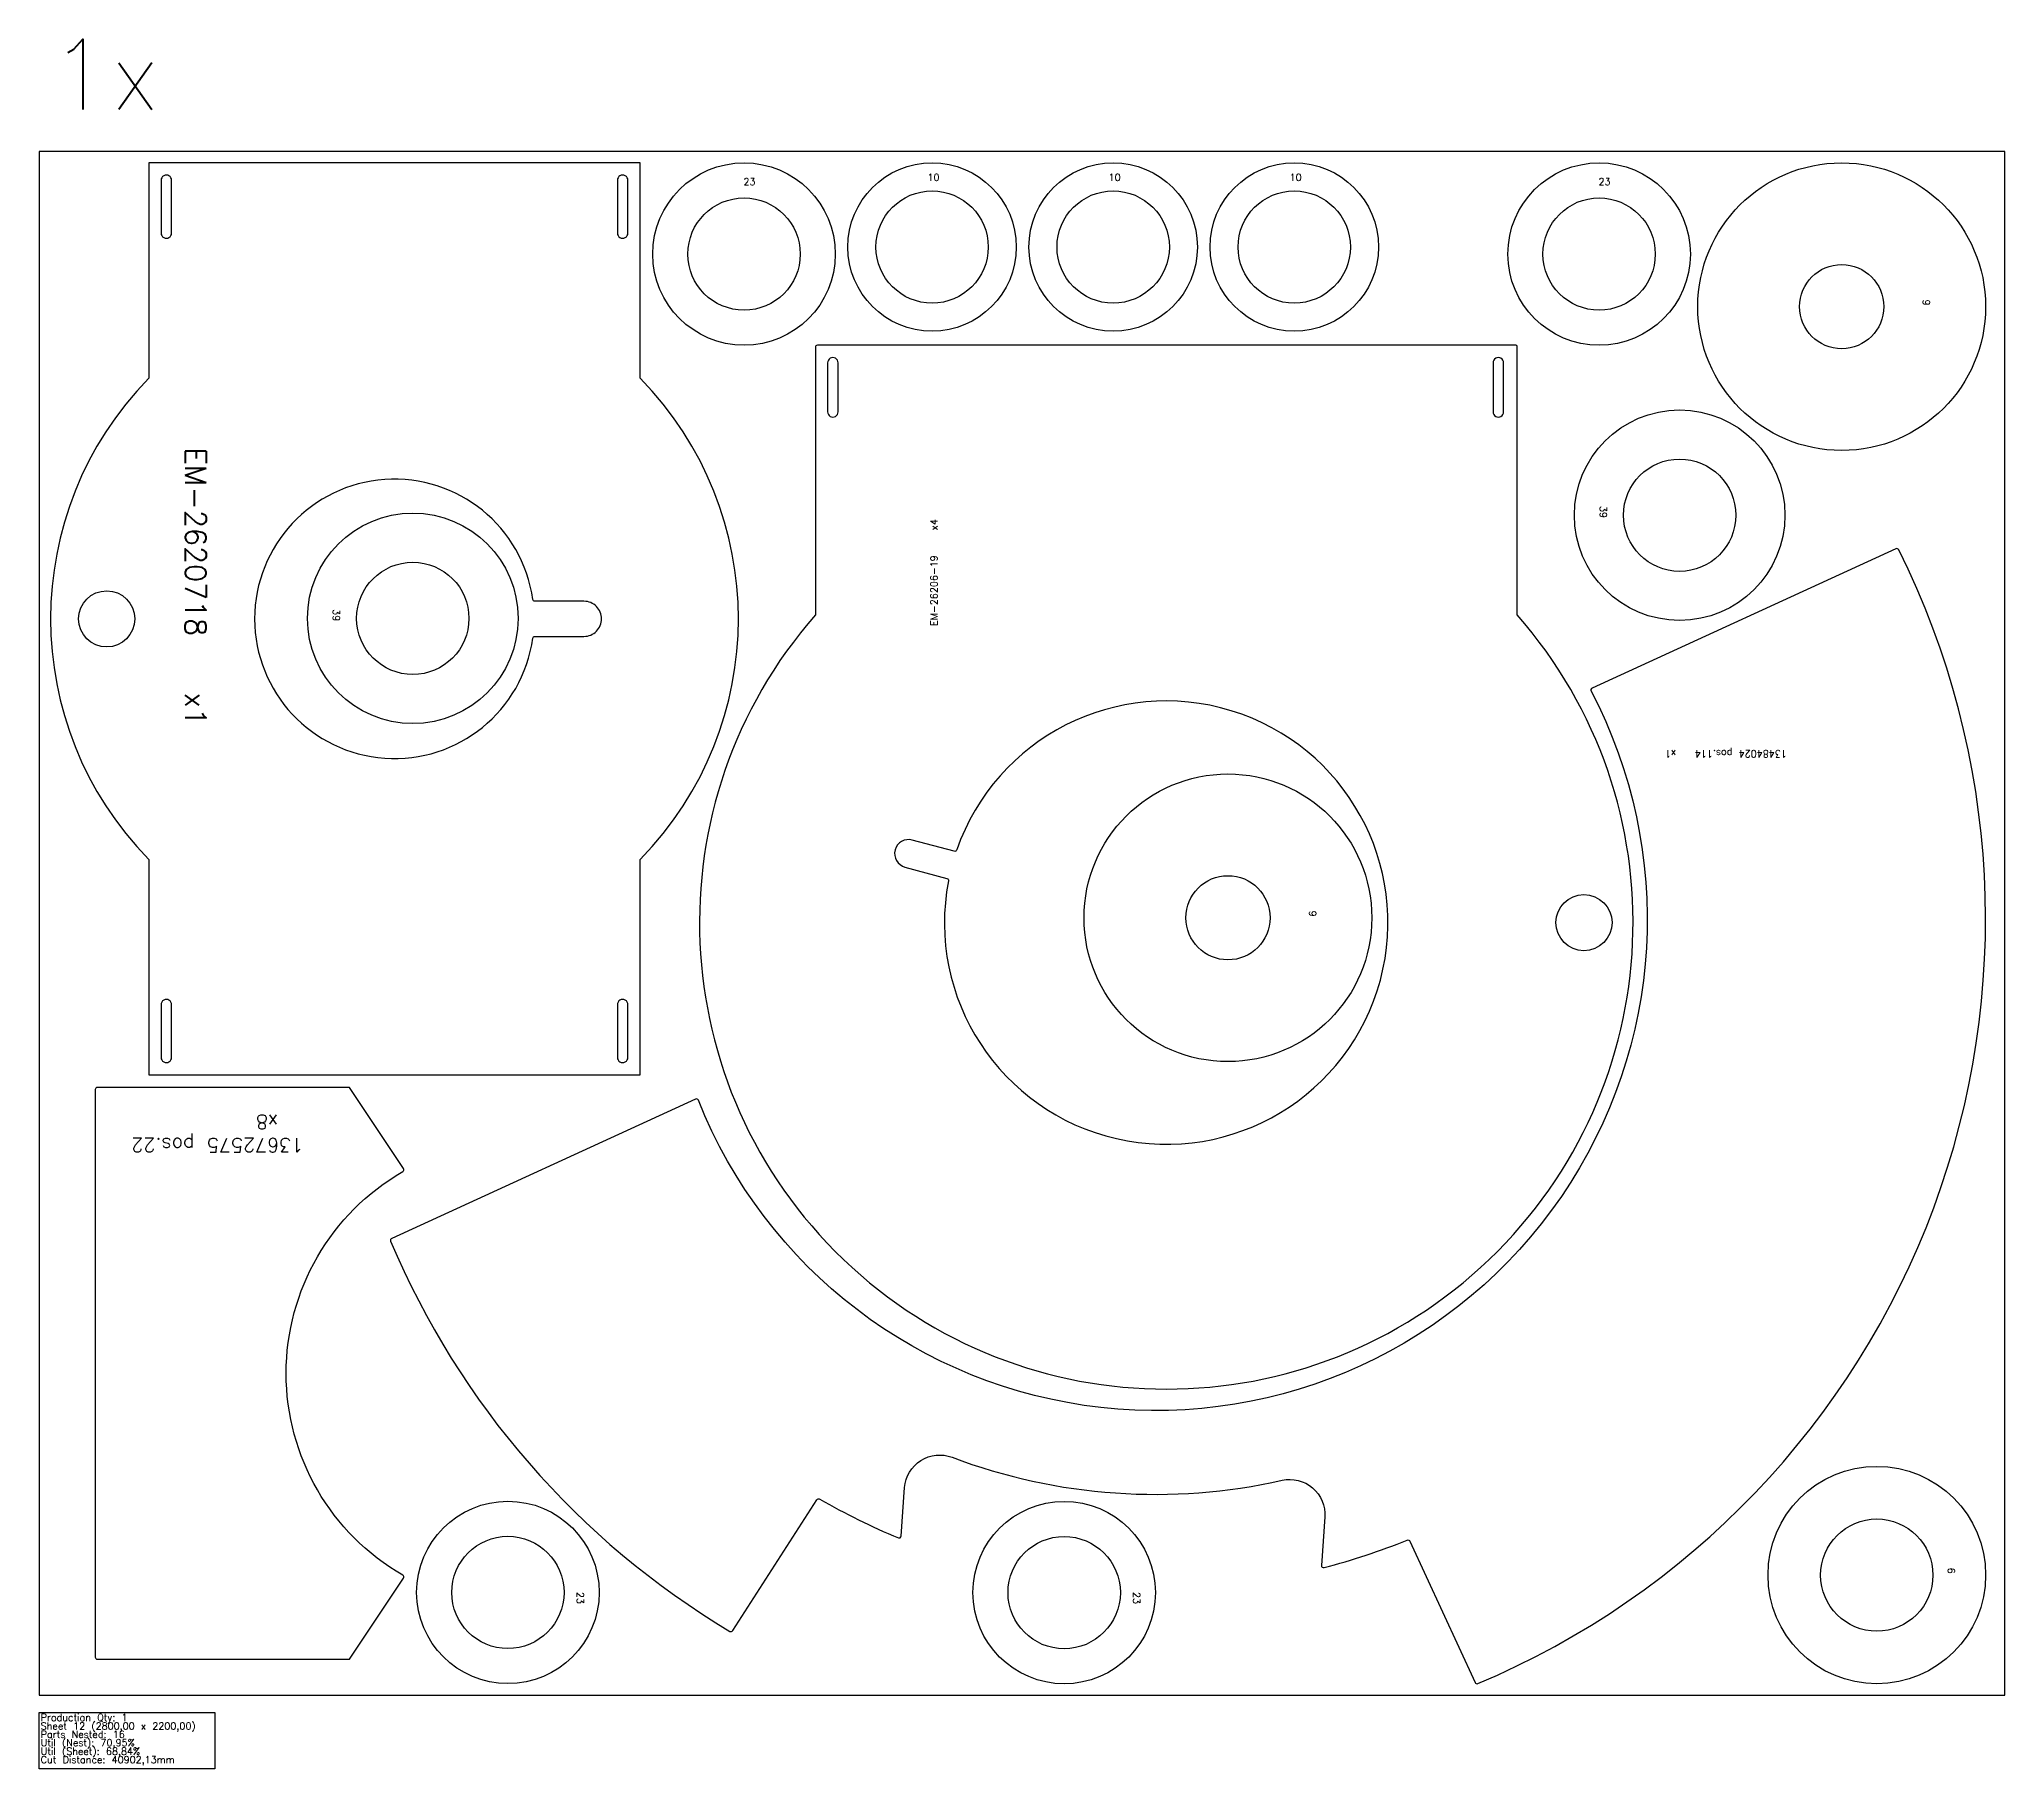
# Model space of a CAD drawing. Header units: millimetres. Extents: x 0 to 68500, y -105 to 2360.
# Drawn here: x 32340 to 35140, y -105 to 2360 of the extents above; entities that cross this region are included whole.
import ezdxf

# ---------------------------------------------------------------- set-up
doc = ezdxf.new("R2010")
doc.units = ezdxf.units.MM
for name, color, linetype in [('--NestedParts--', 7, 'Continuous'), ('sheet', 24, 'Continuous'), ('Stats', 7, 'Continuous'), ('Texto', 7, 'Continuous')]:
    doc.layers.add(name, color=color, linetype=linetype)
doc.styles.get("Standard").update_dxf_attribs({"font": 'txt.shx'})

msp = doc.modelspace()

# ---------------------------------------------------------------- linework, layer by layer
at = {"layer": '--NestedParts--', "color": 7}
for points in [[(32496, 884), (33196, 884), (33196, 1191.1, 0.408248), (33196, 1876.9), (33196, 2184), (32496, 2184), (32496, 1876.9, 0.408248), (32496, 1191.1)], [(32528.5, 2084), (32528.5, 2159, 1.000007), (32513.5, 2159), (32513.5, 2084, 1.000048)], [(33163.5, 2084, 1.000013), (33178.5, 2084), (33178.5, 2159, 1.000024), (33163.5, 2159)], [(33445.6, 1539.5, 2.206869), (34445.6, 1539.5), (34445.6, 1922, 0.414214), (34443.6, 1924), (33448.6, 1924, 0.414214), (33445.6, 1921)], [(33463.1, 1899), (33463.1, 1829, 1.000013), (33478.1, 1829), (33478.1, 1899, 1.000007)], [(34426.1, 1899, 1.000011), (34411.1, 1899), (34411.1, 1829, 1.000016), (34426.1, 1829)], [(33116, 1559), (33046, 1559, -0.374046), (33043.1, 1561.6, 14.358928), (33043.1, 1506.4, -0.374046), (33046, 1509), (33116, 1509, 0.414214), (33141, 1534), (33141, 1534, 0.414214)], [(32842, 650.9, 0.405054), (32840.5, 647, 0.159759), (33323.8, 90.8, 0.404551), (33327.9, 91.8), (33447.9, 278.4, -0.400506), (33452, 279.4, 0.032709), (33563.9, 224.1, 0.5126), (33568, 226.6), (33572.8, 295.7, -0.5024), (33640.4, 338.9, 0.146773), (34110.5, 306.1, -0.5024), (34171.4, 253.8), (34166.5, 184.8, 0.5126), (34170.3, 181.7, 0.032709), (34288.8, 220.9, -0.400506), (34292.6, 219.4), (34385.5, 17.8, 0.404551), (34389.4, 16.3, 0.432672), (34989.1, 1632.5, 0.405054), (34985.1, 1633.9), (34552.1, 1435.3, 0.42971), (34550.7, 1431.1, -1.054053), (33279, 847.9, 0.42971), (33275, 849.5)], [(33647, 1204.6, -0.393232), (33643.4, 1202.7), (33583.7, 1218.7, 0.999991), (33573.3, 1180.1), (33633.1, 1164.1, -0.393232), (33635.2, 1160.6, 27.703033)], [(32528.5, 984, 1.000035), (32513.5, 984), (32513.5, 909, 1.00003), (32528.5, 909)], [(33163.5, 984), (33163.5, 909, 1.000034), (33178.5, 909), (33178.5, 984, 1.000024)], [(32859, 750.5), (32781.7, 866), (32422.7, 866, 0.414214), (32419.7, 863), (32419.7, 54, 0.414214), (32422.7, 51), (32781.7, 51), (32859, 166.5, 0.434137), (32858, 170.8, -0.578139), (32858, 746.2, 0.434137)]]:
    msp.add_lwpolyline(points, format="xyb", close=True, dxfattribs=at)
for centre, radius in [((34907.8, 1979), 205), ((33344, 2054), 130), ((33611.9, 2064), 120), ((33869.9, 2064), 120), ((34127.9, 2064), 120), ((34562.2, 2054), 130), ((33344, 2054), 80), ((33611.9, 2064), 80), ((33869.9, 2064), 80), ((34127.9, 2064), 80), ((34562.2, 2054), 80), ((34907.8, 1979), 60), ((34676.9, 1681.7), 150), ((34676.9, 1681.7), 80), ((32872.1, 1534.7), 150), ((32872.1, 1534.7), 80), ((32436, 1534), 40), ((34033.4, 1107.9), 205), ((34033.4, 1107.9), 60), ((34540.6, 1101), 40), ((34957.8, 171), 155), ((33007.6, 146.3), 130), ((33800.1, 146), 130), ((33007.6, 146.3), 80), ((33800.1, 146), 80), ((34957.8, 171), 80)]:
    msp.add_circle(centre, radius, dxfattribs=at)
at = {"layer": 'sheet', "color": 7}
msp.add_lwpolyline([(32340, 0), (35140, 0), (35140, 2200), (32340, 2200)], close=True, dxfattribs=at)
at = {"layer": 'Stats', "color": 151}
msp.add_lwpolyline([(32340, -25), (32590, -25), (32590, -105), (32340, -105), (32340, -25)], close=True, dxfattribs=at)

# ---------------------------------------------------------------- texts
at = {"insert": (32354.8, 2360.1), "char_height": 100, "attachment_point": 1}
msp.add_mtext_dynamic_manual_height_columns('1x', width=283.974, gutter_width=1, heights=[0], dxfattribs=at)
at = {"layer": 'Stats', "color": 60}
for s, p in [('Production Qty: 1', (32342, -37)), ('Sheet 12 (2800,00 x 2200,00)', (32342, -49)), ('Parts Nested: 16', (32342, -61)), ('Util (Nest): 70,95%', (32342, -73)), ('Util (Sheet): 68,84%', (32342, -85)), ('Cut Distance: 40902,13mm', (32342, -97))]:
    msp.add_text(s, height=10, dxfattribs=at).set_placement(p)
at = {"layer": 'Texto', "color": 3, "char_height": 10, "width": 25.724, "attachment_point": 1}
for s, insert in [('23', (33343.2, 2162.3)), ('10', (33605.3, 2168.5)), ('10', (33863.3, 2168.5)), ('10', (34121.3, 2168.5)), ('23', (34561.3, 2162.3))]:
    msp.add_mtext(s, dxfattribs=dict(at, insert=insert))
at = {"layer": 'Texto', "color": 3, "attachment_point": 1}
for s, insert, char_height, width, rotation in [('9', (35033.5, 1989.2), 10, 25.724, 270), ('{\\W8.251078; }EM-2620718   x1', (32577.7, 1778), 30, 500.315, 270), ('39', (34573.2, 1694.8), 10, 25.724, 270), ('EM-26206-19    x4', (33609.6, 1523.9), 10, 269.163, 90), ('39', (32768.3, 1547.8), 10, 25.724, 270), ('13484024 pos.114   x1', (34829.7, 1336.6), 10, 373.149, 180), ('9', (34159.1, 1118.2), 10, 25.724, 270), ('13672575 pos.22    x8', (32716.1, 773.6), 20, 288.466, 180), ('6', (35069, 181.5), 10, 25.724, 270), ('23', (33115.9, 147.1), 10, 25.724, 270), ('23', (33908.5, 146.9), 10, 25.724, 270)]:
    msp.add_mtext(s, dxfattribs=dict(at, insert=insert, char_height=char_height, width=width, rotation=rotation))

doc.saveas('drawing.dxf')
